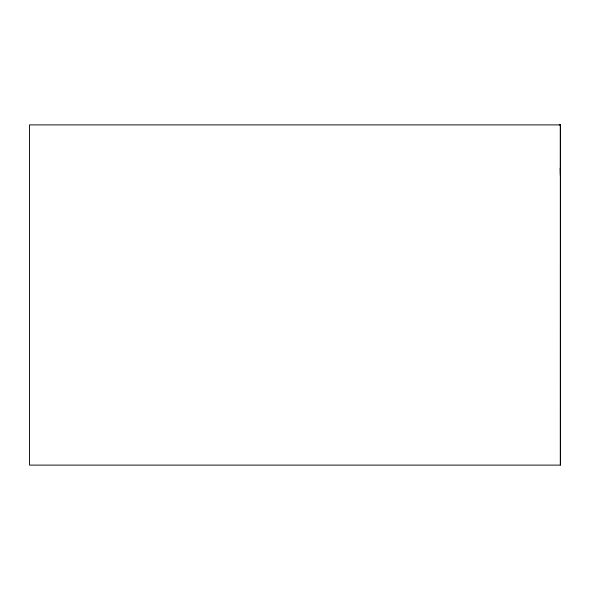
<?xml version="1.0" encoding="UTF-8"?>
<svg xmlns="http://www.w3.org/2000/svg" width="590" height="590" viewBox="0 0 590 590"><rect width="100%" height="100%" fill="white"/><g stroke="black" fill="none" stroke-linecap="round" stroke-linejoin="round"><path stroke-width="0.89" d="M559.217 124.896L560.412 124.888L560.367 465.112L29.5 465.112L29.5 124.896L560.375 124.896L560.375 175.451L560.205 168.098M560.367 124.896L560.367 465.112"/></g></svg>
